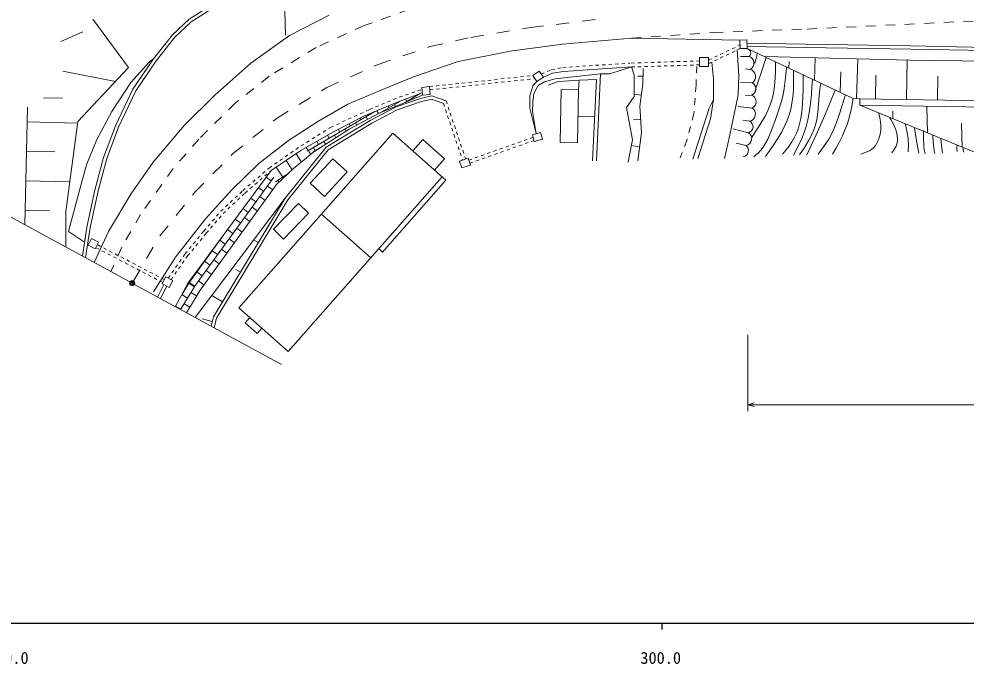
# Model space of a CAD drawing. Units: millimetres, scale not verified. Extents: x 40000 to 680000, y 20000 to 380000.
# Drawn here: x 269476 to 414648, y 198715 to 297591 of the extents above; entities that cross this region are included whole.
import ezdxf
from ezdxf.enums import TextEntityAlignment as Align

# ---------------------------------------------------------------- set-up
doc = ezdxf.new("R2010")
doc.units = ezdxf.units.MM
doc.header["$LTSCALE"] = 1000
doc.header["$PDMODE"] = 32
doc.header["$PDSIZE"] = 500
for name, pattern in [('USER1', [1, 0.5, -0.5]), ('USER3', [2, 1, -1]), ('USER4', [3, 1.5, -1.5]), ('USER5', [4, 2, -2])]:
    doc.linetypes.add(name, pattern=pattern)
for name, color, linetype, lineweight in [('M-BGD', 7, 'Continuous', 13), ('M-BMK', 2, 'USER5', 13), ('M-BMK-OTRS', 5, 'Continuous', 13), ('M-BMK-SRVR', 3, 'Continuous', 13), ('M-STR-HTXT', 7, 'Continuous', 13), ('M-STR-STRC', 7, 'Continuous', 13), ('M-TTL-BAND', 7, 'Continuous', 25)]:
    doc.layers.add(name, color=color, linetype=linetype, lineweight=lineweight)
doc.layers.add('M-OTRS', color=6, linetype='Continuous')
doc.styles.add('ＭＳ ゴシック', font='')
doc.styles.get('ＭＳ ゴシック').set_extended_font_data('MS Gothic')

# ---------------------------------------------------------------- blocks, each defined once
blk = doc.blocks.new('BUHIN1[131]')
at = {"color": 3, "linetype": 'Continuous', "lineweight": 13}
for radius in [398, 12]:
    blk.add_circle((0, 0), radius, dxfattribs=at)

msp = doc.modelspace()

# ---------------------------------------------------------------- linework, layer by layer
at = {"layer": 'M-BGD'}
for p, q in [((295547, 297541), (299220, 299852)), ((295854, 297144), (299462, 299414)), ((310942, 295030), (317021, 298180)), ((286290, 290135), (280815, 297582)), ((293001, 295146), (295547, 297541)), ((293372, 294808), (295854, 297144)), ((275897, 294139), (279279, 295619)), ((290121, 291452), (293001, 295146)), ((290525, 291157), (293372, 294808)), ((305028, 290830), (310942, 295030)), ((344769, 292646), (352776, 293735)), ((352776, 293735), (363347, 294632)), ((363347, 294632), (379971, 294344)), ((381059, 294373), (379971, 294344)), ((379971, 294344), (380006, 293051)), ((381094, 293080), (381059, 294373)), ((389983, 293706), (381072, 293885)), ((389974, 293206), (381085, 293385)), ((406198, 293463), (389983, 293706)), ((420356, 293189), (406198, 293463)), ((336825, 291044), (344769, 292646)), ((379549, 292831), (379843, 288908)), ((380006, 293051), (381094, 293080)), ((381384, 291851), (380088, 291851)), ((381094, 293080), (397326, 285405)), ((406022, 291275), (383707, 291844)), ((406190, 292963), (389974, 293206)), ((420364, 292689), (406190, 292963)), ((286652, 287844), (289485, 291039)), ((286950, 286808), (290121, 291452)), ((287386, 286558), (290525, 291157)), ((289485, 291039), (290121, 291452)), ((299501, 285911), (305028, 290830)), ((329970, 288738), (336825, 291044)), ((375179, 291698), (373797, 291698)), ((373797, 291698), (373797, 290316)), ((375179, 290316), (375179, 291698)), ((375954, 288418), (375673, 290975)), ((387496, 290053), (387530, 291072)), ((391428, 288194), (391543, 291656)), ((397851, 285387), (398054, 291478)), ((405520, 285256), (405616, 291285)), ((419948, 291107), (406022, 291275)), ((276191, 289606), (284261, 287992)), ((278479, 281886), (286290, 290135)), ((349240, 289581), (348230, 288914)), ((348230, 288914), (348844, 287983)), ((349855, 288651), (349240, 289581)), ((349855, 288651), (351277, 289257)), ((351277, 289257), (352923, 289522)), ((358627, 289169), (351688, 288434)), ((352923, 289522), (355922, 289757)), ((355922, 289757), (363360, 290228)), ((357980, 275822), (358627, 289169)), ((360067, 289199), (358627, 289169)), ((363360, 290228), (360067, 289199)), ((363360, 290228), (363772, 288963)), ((363772, 288963), (363801, 285729)), ((365095, 287611), (365153, 289992)), ((373797, 290316), (375179, 290316)), ((379843, 288908), (379702, 285965)), ((381559, 289854), (380859, 289924)), ((395360, 286334), (395464, 289470)), ((400758, 285332), (400816, 288977)), ((283698, 283383), (286652, 287844)), ((324717, 286560), (329970, 288738)), ((347807, 285788), (348307, 287464)), ((348307, 287464), (348844, 287983)), ((348844, 287983), (349855, 288651)), ((350042, 287964), (349042, 287376)), ((351688, 288434), (350042, 287964)), ((350571, 287464), (352188, 288023)), ((352188, 288023), (355363, 288199)), ((355363, 288199), (355232, 286740)), ((355363, 288199), (357980, 288287)), ((357980, 288287), (357392, 275822)), ((365124, 288802), (364313, 288822)), ((364654, 284230), (365095, 287611)), ((375919, 285264), (375954, 288418)), ((381840, 287787), (380088, 287892)), ((410282, 285181), (410340, 288806)), ((284297, 281206), (286950, 286808)), ((284757, 281010), (287386, 286558)), ((319912, 284510), (324717, 286560)), ((327340, 284773), (331297, 286271)), ((328669, 284806), (330964, 286145)), ((332411, 287212), (331219, 287101)), ((331219, 287101), (331330, 285915)), ((331330, 285915), (332521, 286025)), ((332521, 286025), (332411, 287212)), ((348395, 286170), (348219, 284906)), ((349042, 287376), (348395, 286170)), ((352423, 278673), (352570, 286788)), ((352570, 286788), (355232, 286740)), ((355232, 286740), (355085, 278625)), ((364874, 285921), (363798, 286061)), ((273237, 285516), (276159, 285445)), ((294803, 281268), (299501, 285911)), ((322325, 282668), (327340, 284773)), ((331330, 285915), (324597, 283111)), ((324834, 283210), (327838, 284962)), ((327271, 284104), (331039, 285408)), ((327470, 283644), (331175, 284926)), ((328722, 285297), (328922, 284954)), ((329731, 285426), (329815, 285284)), ((330499, 285969), (330541, 285898)), ((331039, 285408), (332778, 285795)), ((331175, 284926), (332747, 285276)), ((332747, 285276), (334544, 284647)), ((332778, 285795), (334940, 285038)), ((347807, 283936), (347807, 285788)), ((348219, 284906), (348190, 283407)), ((363801, 285729), (362625, 284024)), ((375288, 283898), (375919, 285264)), ((375919, 285264), (375498, 282286)), ((379702, 285965), (378406, 279589)), ((381770, 285895), (380859, 285860)), ((397326, 285405), (398377, 285370)), ((398377, 285370), (398361, 284370)), ((398377, 285370), (422188, 284992)), ((270371, 266029), (270813, 284076)), ((281407, 279102), (283698, 283383)), ((313636, 277317), (324048, 283391)), ((315300, 281884), (319912, 284510)), ((324597, 283111), (320109, 280700)), ((323311, 282027), (327271, 284104)), ((323467, 283147), (323508, 283076)), ((323557, 281592), (327470, 283644)), ((324338, 283513), (324579, 283101)), ((325406, 283543), (325450, 283466)), ((326081, 284245), (326215, 284015)), ((327025, 284487), (327196, 284193)), ((348775, 280013), (347807, 283936)), ((348190, 283407), (348775, 280013)), ((362625, 284024), (363507, 279085)), ((364918, 280173), (364654, 284230)), ((372765, 276120), (375288, 283898)), ((381875, 283933), (379737, 284178)), ((398361, 284370), (422194, 283992)), ((398361, 284370), (416714, 276857)), ((403438, 282291), (403408, 283469)), ((408749, 280117), (408644, 284133)), ((270758, 281820), (278445, 281632)), ((276654, 268088), (278479, 281886)), ((310816, 278937), (315300, 281884)), ((316548, 277922), (323311, 282027)), ((317564, 280249), (322325, 282668)), ((321080, 281660), (321274, 281326)), ((321748, 282374), (321889, 282132)), ((322699, 282604), (322927, 282214)), ((355158, 282642), (357710, 282573)), ((364786, 282201), (363697, 282130)), ((375498, 282286), (373536, 276190)), ((381489, 281936), (380438, 282076)), ((282455, 276344), (284297, 281206)), ((282932, 276191), (284757, 281010)), ((290050, 275631), (294803, 281268)), ((312707, 277416), (317564, 280249)), ((320109, 280700), (314651, 277209)), ((316883, 277540), (323557, 281592)), ((318401, 280674), (318652, 280243)), ((319461, 280715), (319643, 280403)), ((320074, 281524), (320271, 281188)), ((349441, 280192), (348186, 279854)), ((349719, 279161), (349441, 280192)), ((381314, 280149), (378932, 280745)), ((414059, 277944), (413964, 281584)), ((279840, 275244), (281407, 279102)), ((326770, 280073), (303194, 253290)), ((306267, 275413), (310816, 278937)), ((315136, 278832), (315414, 278355)), ((316224, 278827), (316483, 278382)), ((316754, 279776), (317033, 279299)), ((317842, 279771), (318063, 279392)), ((334930, 272890), (326770, 280073)), ((329839, 277371), (331371, 279111)), ((331371, 279111), (334727, 276157)), ((348186, 279854), (348463, 278823)), ((348463, 278823), (349719, 279161)), ((363507, 279085), (362860, 275645)), ((364330, 275822), (364918, 280173)), ((378406, 279589), (377600, 276225)), ((270647, 277308), (274969, 277203)), ((308140, 274366), (312707, 277416)), ((310269, 270145), (316548, 277922)), ((310680, 269858), (316883, 277540)), ((313517, 277888), (313795, 277410)), ((313892, 277290), (314197, 276833)), ((314564, 277219), (315712, 277888)), ((314605, 277882), (314883, 277405)), ((355085, 278625), (352423, 278673)), ((364624, 277997), (363335, 278171)), ((380929, 278187), (379422, 278538)), ((281132, 271345), (282455, 276344)), ((281618, 271227), (282932, 276191)), ((310424, 275891), (311373, 274469)), ((314651, 277209), (311575, 274660)), ((311946, 276907), (312780, 275659)), ((317591, 276175), (314133, 272403)), ((319781, 274168), (317591, 276175)), ((333195, 274417), (334727, 276157)), ((338332, 276231), (337028, 275796)), ((338675, 275202), (338332, 276231)), ((278634, 270964), (279840, 275244)), ((286624, 270712), (290050, 275631)), ((302103, 271377), (306267, 275413)), ((308901, 274874), (309918, 273352)), ((311575, 274660), (308971, 272194)), ((337028, 275796), (337371, 274768)), ((337371, 274768), (338675, 275202)), ((295426, 257140), (308140, 274366)), ((296368, 256558), (308536, 273332)), ((307386, 273344), (308145, 272793)), ((308811, 272612), (310851, 273975)), ((310679, 273860), (310699, 273830)), ((310755, 246633), (334332, 273416)), ((316323, 270396), (319781, 274168)), ((270537, 272797), (277255, 272632)), ((297238, 256021), (308971, 272194)), ((308971, 272194), (297238, 256021)), ((306199, 271736), (306972, 271176)), ((307558, 271985), (308384, 271386)), ((309156, 272843), (309350, 272554)), ((314133, 272403), (316323, 270396)), ((325216, 261855), (334930, 272890)), ((277066, 264996), (278634, 270964)), ((279885, 265697), (281132, 271345)), ((280377, 265605), (281618, 271227)), ((283197, 265019), (286624, 270712)), ((296473, 251832), (310269, 270145)), ((298067, 266957), (302103, 271377)), ((299305, 251936), (310269, 270145)), ((305013, 270129), (305799, 269559)), ((306385, 270367), (307211, 269768)), ((299771, 251740), (310680, 269858)), ((305212, 268750), (306037, 268151)), ((312310, 269322), (308475, 265361)), ((313878, 267803), (312310, 269322)), ((270427, 268285), (274166, 268194)), ((276654, 262612), (276654, 268088)), ((303826, 268521), (304625, 267941)), ((304039, 267133), (304864, 266534)), ((310043, 263842), (313878, 267803)), ((315835, 267651), (323397, 260994)), ((279203, 261226), (279885, 265697)), ((293455, 261063), (298067, 266957)), ((302640, 266913), (303452, 266324)), ((279535, 263401), (277066, 264996)), ((279670, 260972), (280377, 265605)), ((281010, 260243), (283197, 265019)), ((295497, 257096), (301458, 265312)), ((301453, 265306), (302279, 264707)), ((302865, 265515), (303691, 264916)), ((308475, 265361), (310043, 263842)), ((280614, 263938), (280085, 262903)), ((280085, 262903), (281167, 262351)), ((281696, 263386), (280614, 263938)), ((281167, 262351), (281696, 263386)), ((299673, 262894), (299693, 262880)), ((300280, 263688), (301105, 263089)), ((301692, 263898), (302518, 263299)), ((306158, 263317), (305447, 263744)), ((299107, 262071), (299932, 261472)), ((300519, 262281), (301344, 261682)), ((324618, 262382), (325216, 261855)), ((290123, 255746), (293455, 261063)), ((297933, 260454), (298759, 259855)), ((298487, 261286), (298520, 261262)), ((299346, 260663), (300171, 260064)), ((296760, 258836), (297586, 258237)), ((297300, 259679), (297347, 259645)), ((298172, 259046), (298998, 258447)), ((303417, 258764), (302706, 259192)), ((291984, 258069), (291419, 257029)), ((291419, 257029), (292478, 256454)), ((293043, 257494), (291984, 258069)), ((292478, 256454), (293043, 257494)), ((293436, 253484), (295426, 257140)), ((294426, 255303), (295509, 257088)), ((295501, 257075), (296369, 256548)), ((295587, 257219), (296412, 256620)), ((296114, 258071), (296173, 258028)), ((296999, 257429), (297825, 256830)), ((291702, 256876), (290725, 254959)), ((291171, 254732), (292141, 256637)), ((294245, 253044), (296373, 256555)), ((294933, 256235), (294976, 256209)), ((295138, 252558), (297238, 256021)), ((297238, 256021), (295138, 252558)), ((295844, 255682), (296713, 255155)), ((294451, 255343), (295319, 254816)), ((300676, 254212), (299018, 255210)), ((293480, 253564), (294270, 253085)), ((294794, 253951), (295663, 253424)), ((303194, 253290), (310755, 246633)), ((299117, 251216), (297559, 251623)), ((298930, 250496), (299305, 251936)), ((299382, 250250), (299771, 251740)), ((304170, 251001), (304879, 251807)), ((304170, 251001), (305988, 249401)), ((305988, 249401), (306697, 250206))]:
    msp.add_line(p, q, dxfattribs=at)
at = {"layer": 'M-BGD', "linetype": 'USER4'}
for p, q in [((329252, 299027), (322399, 296595)), ((322399, 296595), (315048, 293223)), ((390289, 296041), (419245, 297438)), ((363347, 294632), (375939, 295529)), ((375939, 295529), (390289, 296041)), ((315048, 293223), (307808, 288802)), ((307808, 288802), (302651, 284712)), ((302651, 284712), (297069, 279185)), ((297069, 279185), (293090, 274653)), ((293090, 274653), (288116, 267621)), ((288116, 267621), (285242, 262591)), ((285242, 262591), (283542, 258865))]:
    msp.add_line(p, q, dxfattribs=at)
at = {"layer": 'M-BGD', "linetype": 'USER1'}
for p, q in [((375179, 291285), (379991, 293599)), ((375179, 290730), (380006, 293051)), ((352852, 290118), (355879, 290356)), ((355879, 290356), (363129, 290814)), ((363341, 290827), (373778, 291151)), ((363360, 290228), (373797, 290551)), ((332411, 287212), (348230, 288914)), ((349519, 289159), (351109, 289838)), ((351109, 289838), (352852, 290118)), ((332457, 286714), (348540, 288444)), ((327781, 285595), (331249, 286780)), ((323201, 283716), (327781, 285595)), ((334544, 284647), (337477, 275946)), ((334940, 285038), (337951, 276106)), ((317231, 280963), (323201, 283716)), ((312703, 278133), (317231, 280963)), ((338425, 275952), (348295, 279446)), ((338583, 275478), (348426, 278962)), ((307814, 274745), (312703, 278133)), ((303795, 271285), (307814, 274745)), ((304129, 270913), (308140, 274366)), ((300409, 268104), (303795, 271285)), ((300771, 267759), (304129, 270913)), ((297808, 265066), (300409, 268104)), ((298191, 264745), (300771, 267759)), ((294931, 261568), (297808, 265066)), ((295329, 261265), (298191, 264745)), ((291755, 257647), (281496, 262987)), ((291516, 257207), (281265, 262543)), ((292350, 257870), (294931, 261568)), ((292792, 257630), (295329, 261265))]:
    msp.add_line(p, q, dxfattribs=at)
at = {"layer": 'M-BGD'}
for points in [[(382616, 292414), (382559, 291894), (382442, 291380), (382301, 291032), (382131, 290691)], [(385443, 290960), (385420, 289414), (385336, 287858), (385228, 286901), (385061, 285955), (384864, 285171), (384608, 284404), (384250, 283546), (383837, 282712), (383203, 281601), (382517, 280521), (382140, 279955), (381754, 279383)], [(384016, 291660), (383186, 289170), (382347, 286679)], [(387139, 290153), (386996, 288542), (386793, 286949), (386607, 285955), (386363, 284976), (385922, 283565), (385418, 282157), (384865, 280658), (384253, 279171), (383927, 278539), (383547, 277934), (383191, 277474), (382782, 277044), (382448, 276742), (382104, 276448)], [(383908, 276502), (384903, 277901), (385854, 279344), (386397, 280270), (386891, 281234), (387246, 282051), (387549, 282897), (387783, 283744), (387958, 284606), (388099, 285628), (388179, 286658), (388213, 288205), (388189, 289749)], [(389697, 289076), (389659, 286808), (389560, 284513), (389465, 283407), (389311, 282312), (389142, 281505), (388915, 280721), (388670, 280074), (388370, 279453), (387943, 278740), (387461, 278052), (387001, 277453), (386520, 276852)], [(388216, 276717), (388867, 277969), (389462, 279245), (389824, 280177), (390129, 281131), (390390, 282149), (390594, 283188), (390793, 284612), (390933, 286042), (391019, 287155), (391097, 288268)], [(389132, 276771), (389867, 277875), (390551, 279011), (390948, 279788), (391291, 280592), (391549, 281342), (391752, 282117), (391897, 282952), (391982, 283796), (392075, 285284), (392228, 286764), (392292, 287188), (392363, 287622)], [(390236, 276771), (391664, 279853), (393038, 282960), (393820, 284800), (394597, 286652)], [(391986, 276879), (392814, 278006), (393593, 279169), (394021, 279909), (394396, 280677), (394801, 281697), (395154, 282752), (395640, 284311), (396132, 285872)], [(397344, 285414), (397064, 283923), (396727, 282453), (396463, 281558), (396143, 280682), (395693, 279664), (395181, 278658), (394681, 277752), (394167, 276852)], [(398528, 276879), (399193, 277103), (399828, 277380), (400169, 277590), (400480, 277854), (400754, 278177), (400989, 278552), (401218, 279046), (401393, 279566), (401526, 280141), (401598, 280717), (401607, 281261), (401555, 281812), (401432, 282456), (401275, 283098)], [(403267, 277094), (403618, 277571), (403917, 278078), (404050, 278427), (404125, 278796), (404147, 279239), (404108, 279697), (403997, 280235), (403827, 280759), (403507, 281479), (403128, 282184), (403039, 282341), (402944, 282506)], [(405798, 277229), (405807, 278282), (405755, 279326), (405641, 280113), (405466, 280892), (405392, 281183), (405313, 281483)], [(406767, 280837), (407071, 278930), (407386, 277014)], [(408113, 280487), (408112, 279315), (408171, 278149), (408248, 277526), (408356, 276906)], [(409567, 279733), (409606, 278772), (409706, 277820), (409780, 277390), (409863, 276960)], [(410779, 279329), (410908, 278215), (411021, 277094)], [(413283, 278279), (413233, 277926), (413245, 277575), (413273, 277420), (413310, 277256)], [(414225, 277848), (414226, 277505), (414252, 277148)]]:
    msp.add_lwpolyline(points, dxfattribs=at)
at = {"layer": 'M-BGD', "linetype": 'USER3'}
msp.add_lwpolyline([(373361, 290310), (373256, 287437), (372940, 283057), (371854, 278958), (370803, 276295)], dxfattribs=at)
at = {"layer": 'M-BGD'}
for centre, radius, start, end in [((380986, 292364), 649, 307.87498, 82.63525), ((381056, 290816), 1086, 297.63298, 72.39325), ((381269, 288762), 1130, 300.34169, 75.10196), ((381410, 286856), 1026, 290.49876, 65.25904), ((381413, 284892), 1064, 295.68636, 70.44662), ((381266, 283015), 1102, 281.69707, 56.45733), ((381029, 281079), 972, 287.02052, 61.7808), ((380713, 279248), 1083, 281.50682, 56.26709), ((380351, 277441), 944, 277.46579, 52.22607)]:
    msp.add_arc(centre, radius, start, end, dxfattribs=at)
at = {"layer": 'M-BMK'}
for p, q in [((338762, 294769), (347872, 296273)), ((347872, 296273), (358751, 297600)), ((332482, 293354), (338762, 294769)), ((324522, 290612), (332482, 293354)), ((316650, 287074), (324522, 290612)), ((309044, 282387), (316650, 287074)), ((302234, 276903), (309044, 282387)), ((296396, 270977), (302234, 276903)), ((291089, 264344), (296396, 270977)), ((287023, 257428), (291089, 264344))]:
    msp.add_line(p, q, dxfattribs=at)
at = {"layer": 'M-BMK-OTRS'}
for p, q in [((260380, 271464), (286468, 257274)), ((287171, 256892), (309728, 244623))]:
    msp.add_line(p, q, dxfattribs=at)
at = {"layer": 'M-OTRS'}
msp.add_point((286821, 257081), dxfattribs=at)
at = {"layer": 'M-STR-HTXT'}
for p, q in [((381194, 249168), (381194, 237462)), ((381194, 238462), (500566, 238462))]:
    msp.add_line(p, q, dxfattribs=at)
msp.add_lwpolyline([(382194, 238174), (381194, 238462), (382194, 238747)], dxfattribs=at)
at = {"layer": 'M-STR-STRC'}
msp.add_line((310334, 295127), (309790, 314916), dxfattribs=at)
at = {"layer": 'M-TTL-BAND'}
for p, q in [((40000, 205000), (579000, 205000)), ((368000, 205000), (368000, 204000))]:
    msp.add_line(p, q, dxfattribs=at)

# ---------------------------------------------------------------- block references
at = {"layer": 'M-BMK-SRVR'}
msp.add_blockref('BUHIN1[131]', (286820, 257083), dxfattribs=at)

# ---------------------------------------------------------------- texts
at = {"layer": 'M-TTL-BAND', "style": 'ＭＳ ゴシック'}
for s, p in [('200.0', (267844, 198195)), ('300.0', (367844, 198195))]:
    msp.add_text(s, height=1833, dxfattribs=at).set_placement(p, align=Align.BOTTOM_CENTER)

doc.saveas('drawing.dxf')
